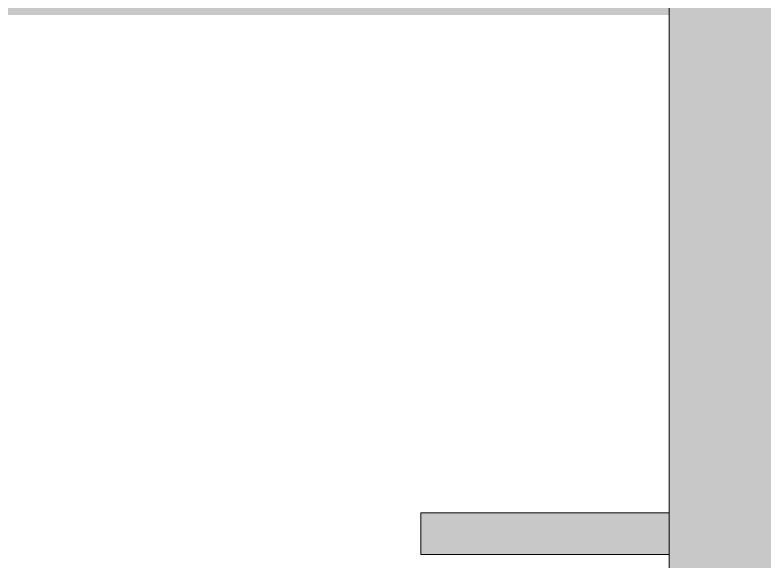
# Model space of a CAD drawing. Header units: inches. Extents: x -26493 to -15674, y -132 to 673.
# Drawn here: x -26238.08 to -26215.47, y 28.55 to 45.02 of the extents above; entities that cross this region are included whole.
import ezdxf

# ---------------------------------------------------------------- set-up
doc = ezdxf.new("R2010")
doc.units = ezdxf.units.IN
doc.header["$MEASUREMENT"] = 0
for name, color, linetype, lineweight in [('I-FURN', 30, 'Continuous', 9), ('M-EQPM', 50, 'Continuous', 9), ('S-BEAM', 12, 'Continuous', 9)]:
    doc.layers.add(name, color=color, linetype=linetype, lineweight=lineweight)

# ---------------------------------------------------------------- blocks, each defined once
blk = doc.blocks.new('Mechanical Equipment 1 - Mechanical Equipment 1-405455-Section 13')
at = {"layer": 'M-EQPM'}
blk.add_hatch(color=256, dxfattribs=at).paths.add_polyline_path([(-26218.337, 0), (-26026.186, 0), (-26026.186, 60), (-26218.337, 60), (-26218.337, 3.605)], flags=0)
blk.add_line((-26218.337, 60), (-26218.337, 0), dxfattribs=at)
blk = doc.blocks.new('Falcon 7700 Series Pedestal Base - 36_ Square Top x 30_ - Wheelchair Height-460525-Section 13')
at = {"layer": 'I-FURN'}
blk.add_hatch(color=256, dxfattribs=at).paths.add_polyline_path([(-26225.829, 28.75), (-26218.337, 28.75), (-26218.337, 30), (-26225.829, 30)], flags=0)
for p, q in [((-26225.829, 30), (-26218.337, 30)), ((-26225.829, 30), (-26225.829, 28.75)), ((-26218.337, 28.75), (-26225.829, 28.75))]:
    blk.add_line(p, q, dxfattribs=at)
blk = doc.blocks.new('Girt_C - 8_D-560228-Section 13')
at = {"layer": 'S-BEAM'}
h = blk.add_hatch(color=256, dxfattribs=at)
h.paths.add_polyline_path([(-26270.39, 45.018), (-26218.337, 45.018), (-26218.337, 45.5), (-26270.39, 45.5), (-26270.39, 45.396)], flags=0)
h.paths.add_polyline_path([(-26026.186, 45.018), (-25993.178, 45.018), (-25993.178, 45.5), (-26026.186, 45.5), (-26026.186, 45.396)], flags=0)

msp = doc.modelspace()

# ---------------------------------------------------------------- block references
at = {"layer": 'I-FURN'}
msp.add_blockref('Falcon 7700 Series Pedestal Base - 36_ Square Top x 30_ - Wheelchair Height-460525-Section 13', (0, 0), dxfattribs=at)
at = {"layer": 'M-EQPM'}
msp.add_blockref('Mechanical Equipment 1 - Mechanical Equipment 1-405455-Section 13', (0, 0), dxfattribs=at)
at = {"layer": 'S-BEAM'}
msp.add_blockref('Girt_C - 8_D-560228-Section 13', (0, 0), dxfattribs=at)

doc.saveas('drawing.dxf')
